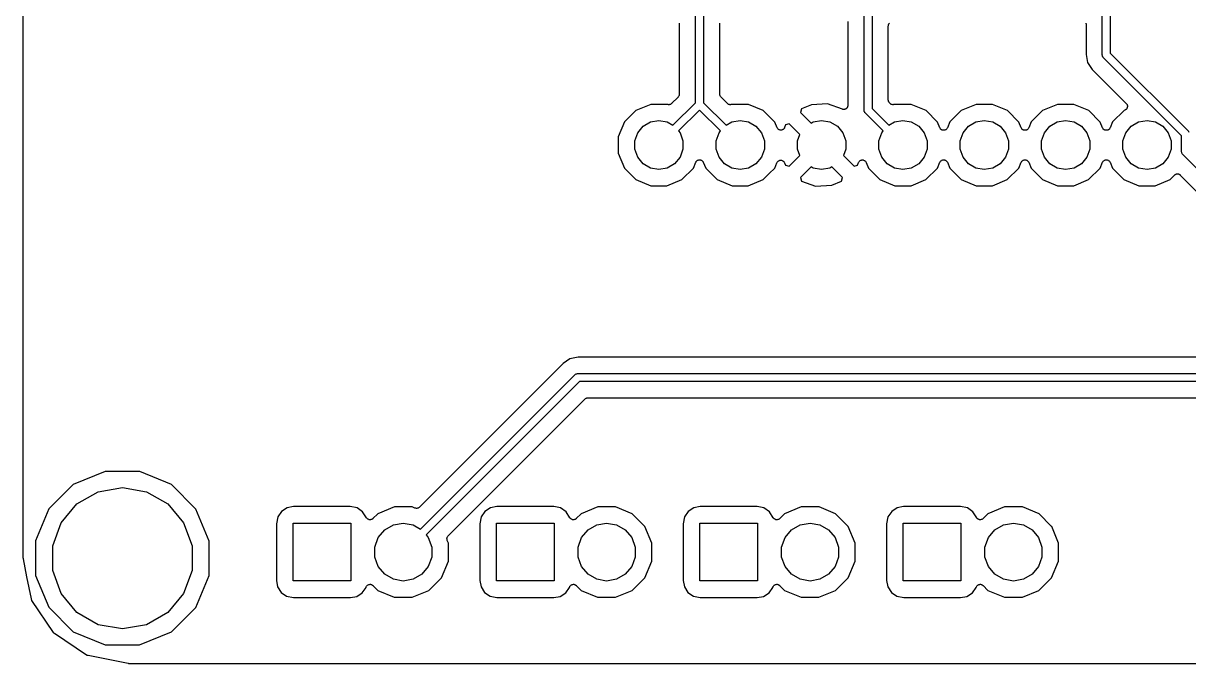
# Model space of a CAD drawing. Extents: x 116.4 to 213.4, y -134.3 to -53.5.
# Drawn here: x 116.41 to 152.79, y -134.29 to -114.31 of the extents above; entities that cross this region are included whole.
import ezdxf

# ---------------------------------------------------------------- set-up
doc = ezdxf.new("R2010")
doc.units = 0
doc.header["$MEASUREMENT"] = 0
doc.layers.add('BLACK', color=7, linetype='CONTINUOUS')

msp = doc.modelspace()

# ---------------------------------------------------------------- linework, layer by layer
at = {"layer": 'Black'}
for p, q in [((116.407, -131), (116.407, -68.1703)), ((150.095, -115.297), (150.095, -89.677)), ((150.345, -89.6252), (150.345, -115.245)), ((137.395, -116.788), (137.395, -95.121)), ((137.645, -95.121), (137.645, -116.788)), ((142.655, -117.02), (142.655, -96.0855)), ((142.905, -96.1373), (142.905, -116.969)), ((136.884, -114.303), (136.885, -114.317)), ((136.885, -114.317), (136.887, -114.331)), ((136.887, -114.331), (136.887, -116.525)), ((138.153, -114.331), (138.155, -114.317)), ((138.153, -116.525), (138.153, -114.331)), ((138.155, -114.317), (138.156, -114.303)), ((142.147, -114.256), (142.147, -116.873)), ((143.413, -114.396), (143.415, -114.385)), ((143.413, -116.706), (143.413, -114.396)), ((143.415, -114.374), (143.419, -114.364)), ((143.415, -114.385), (143.415, -114.374)), ((143.419, -114.364), (143.421, -114.352)), ((143.421, -114.352), (143.427, -114.343)), ((143.427, -114.343), (143.43, -114.333)), ((143.43, -114.333), (143.437, -114.324)), ((143.437, -114.324), (143.443, -114.314)), ((143.443, -114.314), (143.451, -114.307)), ((149.584, -114.303), (149.585, -114.317)), ((149.585, -114.317), (149.587, -114.331)), ((149.587, -114.331), (149.587, -115.285)), ((149.587, -115.285), (149.637, -115.538)), ((150.096, -115.303), (150.095, -115.297)), ((150.095, -115.308), (150.096, -115.303)), ((150.1, -115.324), (150.095, -115.308)), ((150.103, -115.34), (150.1, -115.324)), ((150.345, -115.245), (152.782, -117.682)), ((149.637, -115.538), (149.781, -115.754)), ((150.105, -115.345), (150.103, -115.34)), ((150.107, -115.35), (150.105, -115.345)), ((150.116, -115.363), (150.107, -115.35)), ((150.124, -115.378), (150.116, -115.363)), ((150.128, -115.381), (150.124, -115.378)), ((150.132, -115.386), (150.128, -115.381)), ((152.569, -117.823), (150.132, -115.386)), ((149.781, -115.754), (150.841, -116.814)), ((136.85, -116.615), (136.649, -116.816)), ((136.689, -117.494), (137.395, -116.788)), ((136.853, -116.61), (136.85, -116.615)), ((136.857, -116.607), (136.853, -116.61)), ((136.866, -116.592), (136.857, -116.607)), ((136.875, -116.579), (136.866, -116.592)), ((136.877, -116.573), (136.875, -116.579)), ((136.879, -116.569), (136.877, -116.573)), ((136.882, -116.552), (136.879, -116.569)), ((136.887, -116.536), (136.882, -116.552)), ((136.887, -116.525), (136.886, -116.531)), ((136.886, -116.531), (136.887, -116.536)), ((137.645, -116.788), (138.351, -117.494)), ((138.154, -116.531), (138.153, -116.525)), ((138.153, -116.536), (138.154, -116.531)), ((138.158, -116.552), (138.153, -116.536)), ((138.161, -116.569), (138.158, -116.552)), ((138.163, -116.573), (138.161, -116.569)), ((138.165, -116.579), (138.163, -116.573)), ((138.174, -116.592), (138.165, -116.579)), ((138.183, -116.607), (138.174, -116.592)), ((138.187, -116.61), (138.183, -116.607)), ((138.19, -116.615), (138.187, -116.61)), ((138.391, -116.816), (138.19, -116.615)), ((143.414, -116.711), (143.413, -116.706)), ((143.414, -116.717), (143.414, -116.711)), ((143.418, -116.733), (143.414, -116.717)), ((143.421, -116.749), (143.418, -116.733)), ((143.424, -116.754), (143.421, -116.749)), ((143.425, -116.759), (143.424, -116.754)), ((143.435, -116.773), (143.425, -116.759)), ((143.443, -116.787), (143.435, -116.773)), ((143.447, -116.791), (143.443, -116.787)), ((143.451, -116.796), (143.447, -116.791)), ((135.532, -117.033), (135.174, -117.39)), ((135.998, -116.84), (135.532, -117.033)), ((136.504, -116.84), (135.998, -116.84)), ((136.511, -116.843), (136.504, -116.84)), ((136.519, -116.845), (136.511, -116.843)), ((136.527, -116.848), (136.519, -116.845)), ((136.54, -116.85), (136.527, -116.848)), ((136.554, -116.853), (136.54, -116.85)), ((136.562, -116.852), (136.554, -116.853)), ((136.57, -116.852), (136.562, -116.852)), ((136.584, -116.849), (136.57, -116.852)), ((136.597, -116.847), (136.584, -116.849)), ((136.605, -116.843), (136.597, -116.847)), ((136.613, -116.841), (136.605, -116.843)), ((136.624, -116.833), (136.613, -116.841)), ((136.637, -116.827), (136.624, -116.833)), ((136.642, -116.82), (136.637, -116.827)), ((136.649, -116.816), (136.642, -116.82)), ((137.52, -117.017), (136.865, -117.671)), ((138.175, -117.671), (137.52, -117.017)), ((138.398, -116.821), (138.391, -116.816)), ((138.404, -116.827), (138.398, -116.821)), ((138.416, -116.833), (138.404, -116.827)), ((138.427, -116.841), (138.416, -116.833)), ((138.435, -116.843), (138.427, -116.841)), ((138.443, -116.847), (138.435, -116.843)), ((138.456, -116.849), (138.443, -116.847)), ((138.47, -116.853), (138.456, -116.849)), ((138.478, -116.852), (138.47, -116.853)), ((138.486, -116.853), (138.478, -116.852)), ((138.5, -116.85), (138.486, -116.853)), ((138.514, -116.849), (138.5, -116.85)), ((138.521, -116.845), (138.514, -116.849)), ((138.529, -116.844), (138.521, -116.845)), ((138.538, -116.84), (138.529, -116.844)), ((139.044, -116.84), (138.538, -116.84)), ((139.51, -117.034), (139.044, -116.84)), ((139.867, -117.392), (139.51, -117.034)), ((140.704, -116.981), (140.672, -117.093)), ((140.672, -117.093), (141.006, -117.427)), ((141.011, -116.854), (140.704, -116.981)), ((141.519, -116.829), (141.011, -116.854)), ((141.978, -116.993), (141.519, -116.829)), ((141.988, -116.995), (141.978, -116.993)), ((141.998, -116.998), (141.988, -116.995)), ((142.01, -116.998), (141.998, -116.998)), ((142.021, -117), (142.01, -116.998)), ((142.032, -116.998), (142.021, -117)), ((142.043, -116.998), (142.032, -116.998)), ((142.053, -116.994), (142.043, -116.998)), ((142.065, -116.992), (142.053, -116.994)), ((142.074, -116.987), (142.065, -116.992)), ((142.084, -116.983), (142.074, -116.987)), ((142.093, -116.976), (142.084, -116.983)), ((142.103, -116.97), (142.093, -116.976)), ((142.11, -116.962), (142.103, -116.97)), ((142.118, -116.955), (142.11, -116.962)), ((142.124, -116.945), (142.118, -116.955)), ((142.131, -116.936), (142.124, -116.945)), ((142.134, -116.926), (142.131, -116.936)), ((142.14, -116.917), (142.134, -116.926)), ((142.142, -116.905), (142.14, -116.917)), ((142.146, -116.894), (142.142, -116.905)), ((142.147, -116.873), (142.146, -116.884)), ((142.146, -116.884), (142.146, -116.894)), ((142.656, -117.026), (142.655, -117.02)), ((142.656, -117.031), (142.656, -117.026)), ((142.66, -117.047), (142.656, -117.031)), ((142.663, -117.063), (142.66, -117.047)), ((142.666, -117.068), (142.663, -117.063)), ((142.667, -117.073), (142.666, -117.068)), ((142.677, -117.087), (142.667, -117.073)), ((142.685, -117.101), (142.677, -117.087)), ((142.689, -117.104), (142.685, -117.101)), ((142.692, -117.109), (142.689, -117.104)), ((143.255, -117.671), (142.692, -117.109)), ((142.905, -116.969), (143.431, -117.494)), ((143.471, -116.816), (143.451, -116.796)), ((143.478, -116.821), (143.471, -116.816)), ((143.484, -116.827), (143.478, -116.821)), ((143.496, -116.833), (143.484, -116.827)), ((143.507, -116.841), (143.496, -116.833)), ((143.515, -116.843), (143.507, -116.841)), ((143.523, -116.847), (143.515, -116.843)), ((143.536, -116.849), (143.523, -116.847)), ((143.55, -116.853), (143.536, -116.849)), ((143.558, -116.852), (143.55, -116.853)), ((143.566, -116.853), (143.558, -116.852)), ((143.58, -116.85), (143.566, -116.853)), ((143.594, -116.849), (143.58, -116.85)), ((143.601, -116.845), (143.594, -116.849)), ((143.609, -116.844), (143.601, -116.845)), ((143.618, -116.84), (143.609, -116.844)), ((144.124, -116.84), (143.618, -116.84)), ((144.59, -117.034), (144.124, -116.84)), ((144.947, -117.392), (144.59, -117.034)), ((145.692, -117.033), (145.334, -117.39)), ((146.158, -116.84), (145.692, -117.033)), ((146.664, -116.84), (146.158, -116.84)), ((147.13, -117.034), (146.664, -116.84)), ((147.487, -117.392), (147.13, -117.034)), ((148.232, -117.033), (147.874, -117.39)), ((148.698, -116.84), (148.232, -117.033)), ((149.204, -116.84), (148.698, -116.84)), ((149.67, -117.034), (149.204, -116.84)), ((150.027, -117.392), (149.67, -117.034)), ((150.772, -117.033), (150.414, -117.39)), ((150.8, -117.021), (150.772, -117.033)), ((150.812, -117.013), (150.8, -117.021)), ((150.824, -117.008), (150.812, -117.013)), ((150.83, -117.002), (150.824, -117.008)), ((150.837, -116.997), (150.83, -117.002)), ((150.846, -116.986), (150.837, -116.997)), ((150.841, -116.814), (150.849, -116.825)), ((150.856, -116.976), (150.846, -116.986)), ((150.849, -116.825), (150.859, -116.835)), ((150.859, -116.969), (150.856, -116.976)), ((150.859, -116.835), (150.862, -116.843)), ((150.864, -116.962), (150.859, -116.969)), ((150.862, -116.843), (150.867, -116.85)), ((150.868, -116.949), (150.864, -116.962)), ((150.867, -116.85), (150.87, -116.863)), ((150.874, -116.936), (150.868, -116.949)), ((150.87, -116.863), (150.876, -116.876)), ((150.875, -116.928), (150.874, -116.936)), ((150.877, -116.92), (150.875, -116.928)), ((150.876, -116.876), (150.876, -116.884)), ((150.876, -116.884), (150.878, -116.892)), ((150.878, -116.892), (150.877, -116.906)), ((150.877, -116.906), (150.877, -116.92)), ((135.174, -117.39), (134.98, -117.856)), ((135.758, -117.524), (135.988, -117.391)), ((135.988, -117.391), (136.25, -117.345)), ((136.25, -117.345), (136.512, -117.391)), ((136.512, -117.391), (136.689, -117.494)), ((138.351, -117.494), (138.528, -117.391)), ((138.528, -117.391), (138.79, -117.345)), ((138.79, -117.345), (139.052, -117.391)), ((139.052, -117.391), (139.282, -117.524)), ((139.94, -117.568), (139.867, -117.392)), ((140.205, -117.483), (140.177, -117.562)), ((140.313, -117.452), (140.205, -117.483)), ((140.646, -117.786), (140.313, -117.452)), ((141.006, -117.427), (141.068, -117.391)), ((141.068, -117.391), (141.33, -117.345)), ((141.33, -117.345), (141.592, -117.391)), ((141.592, -117.391), (141.822, -117.524)), ((143.431, -117.494), (143.608, -117.391)), ((143.608, -117.391), (143.87, -117.345)), ((143.87, -117.345), (144.132, -117.391)), ((144.132, -117.391), (144.362, -117.524)), ((145.023, -117.574), (144.947, -117.392)), ((145.334, -117.39), (145.257, -117.574)), ((145.918, -117.524), (146.148, -117.391)), ((146.148, -117.391), (146.41, -117.345)), ((146.41, -117.345), (146.672, -117.391)), ((146.672, -117.391), (146.902, -117.524)), ((147.563, -117.574), (147.487, -117.392)), ((147.874, -117.39), (147.797, -117.574)), ((148.458, -117.524), (148.688, -117.391)), ((148.688, -117.391), (148.95, -117.345)), ((148.95, -117.345), (149.212, -117.391)), ((149.212, -117.391), (149.442, -117.524)), ((150.103, -117.574), (150.027, -117.392)), ((150.414, -117.39), (150.337, -117.574)), ((150.998, -117.524), (151.228, -117.391)), ((151.228, -117.391), (151.49, -117.345)), ((151.49, -117.345), (151.752, -117.391)), ((151.752, -117.391), (151.982, -117.524)), ((134.98, -117.856), (134.98, -118.362)), ((135.497, -117.977), (135.588, -117.728)), ((135.588, -117.728), (135.758, -117.524)), ((136.865, -117.671), (136.912, -117.728)), ((136.912, -117.728), (137.003, -117.977)), ((138.037, -117.977), (138.128, -117.728)), ((138.128, -117.728), (138.175, -117.671)), ((139.282, -117.524), (139.452, -117.728)), ((139.452, -117.728), (139.543, -117.977)), ((139.951, -117.585), (139.94, -117.568)), ((139.961, -117.602), (139.951, -117.585)), ((139.963, -117.603), (139.961, -117.602)), ((139.964, -117.605), (139.963, -117.603)), ((139.979, -117.617), (139.964, -117.605)), ((139.995, -117.63), (139.979, -117.617)), ((139.997, -117.63), (139.995, -117.63)), ((139.999, -117.632), (139.997, -117.63)), ((140.018, -117.638), (139.999, -117.632)), ((140.036, -117.645), (140.018, -117.638)), ((140.039, -117.645), (140.036, -117.645)), ((140.041, -117.645), (140.039, -117.645)), ((140.061, -117.644), (140.041, -117.645)), ((140.08, -117.644), (140.061, -117.644)), ((140.083, -117.643), (140.08, -117.644)), ((140.085, -117.643), (140.083, -117.643)), ((140.103, -117.636), (140.085, -117.643)), ((140.122, -117.629), (140.103, -117.636)), ((140.123, -117.627), (140.122, -117.629)), ((140.126, -117.626), (140.123, -117.627)), ((140.14, -117.613), (140.126, -117.626)), ((140.155, -117.6), (140.14, -117.613)), ((140.156, -117.598), (140.155, -117.6)), ((140.158, -117.597), (140.156, -117.598)), ((140.167, -117.579), (140.158, -117.597)), ((140.177, -117.562), (140.167, -117.579)), ((140.577, -117.977), (140.646, -117.786)), ((141.822, -117.524), (141.992, -117.728)), ((141.992, -117.728), (142.083, -117.977)), ((143.117, -117.977), (143.208, -117.728)), ((143.208, -117.728), (143.255, -117.671)), ((144.362, -117.524), (144.532, -117.728)), ((144.532, -117.728), (144.623, -117.977)), ((145.032, -117.588), (145.023, -117.574)), ((145.039, -117.603), (145.032, -117.588)), ((145.043, -117.607), (145.039, -117.603)), ((145.046, -117.611), (145.043, -117.607)), ((145.059, -117.621), (145.046, -117.611)), ((145.072, -117.633), (145.059, -117.621)), ((145.077, -117.635), (145.072, -117.633)), ((145.081, -117.638), (145.077, -117.635)), ((145.097, -117.643), (145.081, -117.638)), ((145.112, -117.649), (145.097, -117.643)), ((145.118, -117.65), (145.112, -117.649)), ((145.123, -117.651), (145.118, -117.65)), ((145.14, -117.651), (145.123, -117.651)), ((145.157, -117.651), (145.14, -117.651)), ((145.162, -117.65), (145.157, -117.651)), ((145.167, -117.65), (145.162, -117.65)), ((145.183, -117.643), (145.167, -117.65)), ((145.199, -117.638), (145.183, -117.643)), ((145.203, -117.635), (145.199, -117.638)), ((145.208, -117.633), (145.203, -117.635)), ((145.22, -117.621), (145.208, -117.633)), ((145.234, -117.611), (145.22, -117.621)), ((145.237, -117.607), (145.234, -117.611)), ((145.241, -117.603), (145.237, -117.607)), ((145.248, -117.588), (145.241, -117.603)), ((145.257, -117.574), (145.248, -117.588)), ((145.657, -117.977), (145.748, -117.728)), ((145.748, -117.728), (145.918, -117.524)), ((146.902, -117.524), (147.072, -117.728)), ((147.072, -117.728), (147.163, -117.977)), ((147.572, -117.588), (147.563, -117.574)), ((147.579, -117.603), (147.572, -117.588)), ((147.583, -117.607), (147.579, -117.603)), ((147.586, -117.611), (147.583, -117.607)), ((147.599, -117.621), (147.586, -117.611)), ((147.612, -117.633), (147.599, -117.621)), ((147.617, -117.635), (147.612, -117.633)), ((147.621, -117.638), (147.617, -117.635)), ((147.637, -117.643), (147.621, -117.638)), ((147.652, -117.649), (147.637, -117.643)), ((147.658, -117.65), (147.652, -117.649)), ((147.663, -117.651), (147.658, -117.65)), ((147.68, -117.651), (147.663, -117.651)), ((147.697, -117.651), (147.68, -117.651)), ((147.702, -117.65), (147.697, -117.651)), ((147.707, -117.65), (147.702, -117.65)), ((147.723, -117.643), (147.707, -117.65)), ((147.739, -117.638), (147.723, -117.643)), ((147.743, -117.635), (147.739, -117.638)), ((147.748, -117.633), (147.743, -117.635)), ((147.76, -117.621), (147.748, -117.633)), ((147.774, -117.611), (147.76, -117.621)), ((147.777, -117.607), (147.774, -117.611)), ((147.781, -117.603), (147.777, -117.607)), ((147.788, -117.588), (147.781, -117.603)), ((147.797, -117.574), (147.788, -117.588)), ((148.197, -117.977), (148.288, -117.728)), ((148.288, -117.728), (148.458, -117.524)), ((149.442, -117.524), (149.612, -117.728)), ((149.612, -117.728), (149.703, -117.977)), ((150.112, -117.588), (150.103, -117.574)), ((150.119, -117.603), (150.112, -117.588)), ((150.123, -117.607), (150.119, -117.603)), ((150.126, -117.611), (150.123, -117.607)), ((150.139, -117.621), (150.126, -117.611)), ((150.152, -117.633), (150.139, -117.621)), ((150.157, -117.635), (150.152, -117.633)), ((150.161, -117.638), (150.157, -117.635)), ((150.177, -117.643), (150.161, -117.638)), ((150.192, -117.649), (150.177, -117.643)), ((150.198, -117.65), (150.192, -117.649)), ((150.203, -117.651), (150.198, -117.65)), ((150.22, -117.651), (150.203, -117.651)), ((150.237, -117.651), (150.22, -117.651)), ((150.242, -117.65), (150.237, -117.651)), ((150.247, -117.65), (150.242, -117.65)), ((150.263, -117.643), (150.247, -117.65)), ((150.279, -117.638), (150.263, -117.643)), ((150.283, -117.635), (150.279, -117.638)), ((150.288, -117.633), (150.283, -117.635)), ((150.3, -117.621), (150.288, -117.633)), ((150.314, -117.611), (150.3, -117.621)), ((150.317, -117.607), (150.314, -117.611)), ((150.321, -117.603), (150.317, -117.607)), ((150.328, -117.588), (150.321, -117.603)), ((150.337, -117.574), (150.328, -117.588)), ((150.737, -117.977), (150.828, -117.728)), ((150.828, -117.728), (150.998, -117.524)), ((151.982, -117.524), (152.152, -117.728)), ((152.152, -117.728), (152.243, -117.977)), ((152.569, -118.315), (152.569, -117.823)), ((152.782, -117.682), (152.785, -117.687)), ((152.785, -117.687), (152.789, -117.69)), ((152.789, -117.69), (152.798, -117.705)), ((135.497, -118.243), (135.497, -117.977)), ((135.588, -118.492), (135.497, -118.243)), ((137.003, -118.243), (136.912, -118.492)), ((137.003, -117.977), (137.003, -118.243)), ((138.037, -118.243), (138.037, -117.977)), ((138.128, -118.492), (138.037, -118.243)), ((139.543, -118.243), (139.452, -118.492)), ((139.543, -117.977), (139.543, -118.243)), ((140.577, -118.243), (140.577, -117.977)), ((140.646, -118.434), (140.577, -118.243)), ((142.083, -118.243), (142.014, -118.434)), ((142.083, -117.977), (142.083, -118.243)), ((143.117, -118.243), (143.117, -117.977)), ((143.208, -118.492), (143.117, -118.243)), ((144.623, -118.243), (144.532, -118.492)), ((144.623, -117.977), (144.623, -118.243)), ((145.657, -118.243), (145.657, -117.977)), ((145.748, -118.492), (145.657, -118.243)), ((147.163, -118.243), (147.072, -118.492)), ((147.163, -117.977), (147.163, -118.243)), ((148.197, -118.243), (148.197, -117.977)), ((148.288, -118.492), (148.197, -118.243)), ((149.703, -118.243), (149.612, -118.492)), ((149.703, -117.977), (149.703, -118.243)), ((150.737, -118.243), (150.737, -117.977)), ((150.828, -118.492), (150.737, -118.243)), ((152.243, -118.243), (152.152, -118.492)), ((152.243, -117.977), (152.243, -118.243)), ((134.98, -118.362), (135.173, -118.828)), ((135.758, -118.696), (135.588, -118.492)), ((136.912, -118.492), (136.742, -118.696)), ((137.419, -118.617), (137.423, -118.613)), ((137.423, -118.613), (137.426, -118.609)), ((137.426, -118.609), (137.44, -118.599)), ((137.44, -118.599), (137.452, -118.587)), ((137.452, -118.587), (137.457, -118.585)), ((137.457, -118.585), (137.461, -118.582)), ((137.461, -118.582), (137.477, -118.577)), ((137.477, -118.577), (137.493, -118.57)), ((137.493, -118.57), (137.498, -118.57)), ((137.498, -118.57), (137.503, -118.569)), ((137.503, -118.569), (137.52, -118.569)), ((137.52, -118.569), (137.537, -118.569)), ((137.537, -118.569), (137.542, -118.57)), ((137.542, -118.57), (137.548, -118.571)), ((137.548, -118.571), (137.563, -118.577)), ((137.563, -118.577), (137.579, -118.582)), ((137.579, -118.582), (137.583, -118.585)), ((137.583, -118.585), (137.588, -118.587)), ((137.588, -118.587), (137.6, -118.599)), ((137.6, -118.599), (137.614, -118.609)), ((137.614, -118.609), (137.617, -118.613)), ((137.617, -118.613), (137.621, -118.617)), ((138.298, -118.696), (138.128, -118.492)), ((139.452, -118.492), (139.282, -118.696)), ((139.973, -118.614), (139.985, -118.603)), ((139.985, -118.603), (139.99, -118.601)), ((139.99, -118.601), (139.995, -118.598)), ((139.995, -118.598), (140.011, -118.593)), ((140.011, -118.593), (140.026, -118.586)), ((140.026, -118.586), (140.032, -118.586)), ((140.032, -118.586), (140.037, -118.584)), ((140.037, -118.584), (140.053, -118.585)), ((140.053, -118.585), (140.07, -118.584)), ((140.07, -118.584), (140.075, -118.586)), ((140.075, -118.586), (140.081, -118.586)), ((140.081, -118.586), (140.096, -118.593)), ((140.096, -118.593), (140.112, -118.598)), ((140.112, -118.598), (140.117, -118.601)), ((140.117, -118.601), (140.122, -118.603)), ((140.122, -118.603), (140.134, -118.614)), ((140.313, -118.768), (140.646, -118.434)), ((142.014, -118.434), (142.347, -118.768)), ((142.505, -118.62), (142.52, -118.607)), ((142.52, -118.607), (142.534, -118.594)), ((142.534, -118.594), (142.537, -118.593)), ((142.537, -118.593), (142.538, -118.591)), ((142.538, -118.591), (142.557, -118.584)), ((142.557, -118.584), (142.575, -118.577)), ((142.575, -118.577), (142.577, -118.577)), ((142.577, -118.577), (142.58, -118.576)), ((142.58, -118.576), (142.599, -118.576)), ((142.599, -118.576), (142.619, -118.575)), ((142.619, -118.575), (142.621, -118.575)), ((142.621, -118.575), (142.624, -118.575)), ((142.624, -118.575), (142.642, -118.582)), ((142.642, -118.582), (142.661, -118.588)), ((142.661, -118.588), (142.663, -118.59)), ((142.663, -118.59), (142.665, -118.59)), ((142.665, -118.59), (142.681, -118.603)), ((142.681, -118.603), (142.696, -118.615)), ((143.378, -118.696), (143.208, -118.492)), ((144.532, -118.492), (144.362, -118.696)), ((145.039, -118.617), (145.043, -118.613)), ((145.043, -118.613), (145.046, -118.609)), ((145.046, -118.609), (145.06, -118.599)), ((145.06, -118.599), (145.072, -118.587)), ((145.072, -118.587), (145.077, -118.585)), ((145.077, -118.585), (145.081, -118.582)), ((145.081, -118.582), (145.097, -118.577)), ((145.097, -118.577), (145.113, -118.57)), ((145.113, -118.57), (145.118, -118.57)), ((145.118, -118.57), (145.123, -118.569)), ((145.123, -118.569), (145.14, -118.569)), ((145.14, -118.569), (145.157, -118.569)), ((145.157, -118.569), (145.162, -118.57)), ((145.162, -118.57), (145.168, -118.571)), ((145.168, -118.571), (145.183, -118.577)), ((145.183, -118.577), (145.199, -118.582)), ((145.199, -118.582), (145.203, -118.585)), ((145.203, -118.585), (145.208, -118.587)), ((145.208, -118.587), (145.22, -118.599)), ((145.22, -118.599), (145.234, -118.609)), ((145.234, -118.609), (145.237, -118.613)), ((145.237, -118.613), (145.241, -118.617)), ((145.918, -118.696), (145.748, -118.492)), ((147.072, -118.492), (146.902, -118.696)), ((147.579, -118.617), (147.583, -118.613)), ((147.583, -118.613), (147.586, -118.609)), ((147.586, -118.609), (147.6, -118.599)), ((147.6, -118.599), (147.612, -118.587)), ((147.612, -118.587), (147.617, -118.585)), ((147.617, -118.585), (147.621, -118.582)), ((147.621, -118.582), (147.637, -118.577)), ((147.637, -118.577), (147.653, -118.57)), ((147.653, -118.57), (147.658, -118.57)), ((147.658, -118.57), (147.663, -118.569)), ((147.663, -118.569), (147.68, -118.569)), ((147.68, -118.569), (147.697, -118.569)), ((147.697, -118.569), (147.702, -118.57)), ((147.702, -118.57), (147.708, -118.571)), ((147.708, -118.571), (147.723, -118.577)), ((147.723, -118.577), (147.739, -118.582)), ((147.739, -118.582), (147.743, -118.585)), ((147.743, -118.585), (147.748, -118.587)), ((147.748, -118.587), (147.76, -118.599)), ((147.76, -118.599), (147.774, -118.609)), ((147.774, -118.609), (147.777, -118.613)), ((147.777, -118.613), (147.781, -118.617)), ((148.458, -118.696), (148.288, -118.492)), ((149.612, -118.492), (149.442, -118.696)), ((150.119, -118.617), (150.123, -118.613)), ((150.123, -118.613), (150.126, -118.609)), ((150.126, -118.609), (150.14, -118.599)), ((150.14, -118.599), (150.152, -118.587)), ((150.152, -118.587), (150.157, -118.585)), ((150.157, -118.585), (150.161, -118.582)), ((150.161, -118.582), (150.177, -118.577)), ((150.177, -118.577), (150.193, -118.57)), ((150.193, -118.57), (150.198, -118.57)), ((150.198, -118.57), (150.203, -118.569)), ((150.203, -118.569), (150.22, -118.569)), ((150.22, -118.569), (150.237, -118.569)), ((150.237, -118.569), (150.242, -118.57)), ((150.242, -118.57), (150.248, -118.571)), ((150.248, -118.571), (150.263, -118.577)), ((150.263, -118.577), (150.279, -118.582)), ((150.279, -118.582), (150.283, -118.585)), ((150.283, -118.585), (150.288, -118.587)), ((150.288, -118.587), (150.3, -118.599)), ((150.3, -118.599), (150.314, -118.609)), ((150.314, -118.609), (150.317, -118.613)), ((150.317, -118.613), (150.321, -118.617)), ((150.998, -118.696), (150.828, -118.492)), ((152.152, -118.492), (151.982, -118.696)), ((152.57, -118.32), (152.569, -118.315)), ((152.569, -118.326), (152.57, -118.32)), ((152.573, -118.341), (152.569, -118.326)), ((152.576, -118.357), (152.573, -118.341)), ((152.579, -118.362), (152.576, -118.357)), ((152.58, -118.368), (152.579, -118.362)), ((152.59, -118.381), (152.58, -118.368)), ((152.598, -118.395), (152.59, -118.381)), ((152.602, -118.399), (152.598, -118.395)), ((152.605, -118.403), (152.602, -118.399)), ((158.608, -124.406), (152.605, -118.403)), ((135.173, -118.828), (135.53, -119.186)), ((135.988, -118.829), (135.758, -118.696)), ((136.25, -118.875), (135.988, -118.829)), ((136.512, -118.829), (136.25, -118.875)), ((136.742, -118.696), (136.512, -118.829)), ((136.968, -119.187), (137.326, -118.83)), ((137.326, -118.83), (137.403, -118.646)), ((137.403, -118.646), (137.412, -118.632)), ((137.412, -118.632), (137.419, -118.617)), ((137.621, -118.617), (137.628, -118.632)), ((137.628, -118.632), (137.637, -118.646)), ((137.637, -118.646), (137.713, -118.828)), ((137.713, -118.828), (138.07, -119.186)), ((138.528, -118.829), (138.298, -118.696)), ((138.79, -118.875), (138.528, -118.829)), ((139.052, -118.829), (138.79, -118.875)), ((139.282, -118.696), (139.052, -118.829)), ((139.696, -119), (139.866, -118.83)), ((139.866, -118.83), (139.936, -118.662)), ((139.936, -118.662), (139.945, -118.648)), ((139.945, -118.648), (139.953, -118.633)), ((139.953, -118.633), (139.957, -118.629)), ((139.957, -118.629), (139.96, -118.624)), ((139.96, -118.624), (139.973, -118.614)), ((140.134, -118.614), (140.147, -118.624)), ((140.147, -118.624), (140.15, -118.629)), ((140.15, -118.629), (140.154, -118.633)), ((140.154, -118.633), (140.162, -118.648)), ((140.162, -118.648), (140.171, -118.662)), ((140.171, -118.662), (140.201, -118.736)), ((140.201, -118.736), (140.313, -118.768)), ((141.006, -118.793), (140.672, -119.127)), ((141.068, -118.829), (141.006, -118.793)), ((141.33, -118.875), (141.068, -118.829)), ((141.592, -118.829), (141.33, -118.875)), ((141.654, -118.793), (141.592, -118.829)), ((141.988, -119.127), (141.654, -118.793)), ((142.347, -118.768), (142.455, -118.737)), ((142.455, -118.737), (142.483, -118.658)), ((142.483, -118.658), (142.493, -118.641)), ((142.493, -118.641), (142.502, -118.623)), ((142.502, -118.623), (142.504, -118.622)), ((142.504, -118.622), (142.505, -118.62)), ((142.696, -118.615), (142.697, -118.617)), ((142.697, -118.617), (142.699, -118.618)), ((142.699, -118.618), (142.709, -118.636)), ((142.709, -118.636), (142.72, -118.652)), ((142.72, -118.652), (142.793, -118.828)), ((142.793, -118.828), (143.15, -119.186)), ((143.608, -118.829), (143.378, -118.696)), ((143.87, -118.875), (143.608, -118.829)), ((144.132, -118.829), (143.87, -118.875)), ((144.362, -118.696), (144.132, -118.829)), ((144.588, -119.187), (144.946, -118.83)), ((144.946, -118.83), (145.023, -118.646)), ((145.023, -118.646), (145.032, -118.632)), ((145.032, -118.632), (145.039, -118.617)), ((145.241, -118.617), (145.248, -118.632)), ((145.248, -118.632), (145.257, -118.646)), ((145.257, -118.646), (145.333, -118.828)), ((145.333, -118.828), (145.69, -119.186)), ((146.148, -118.829), (145.918, -118.696)), ((146.41, -118.875), (146.148, -118.829)), ((146.672, -118.829), (146.41, -118.875)), ((146.902, -118.696), (146.672, -118.829)), ((147.128, -119.187), (147.486, -118.83)), ((147.486, -118.83), (147.563, -118.646)), ((147.563, -118.646), (147.572, -118.632)), ((147.572, -118.632), (147.579, -118.617)), ((147.781, -118.617), (147.788, -118.632)), ((147.788, -118.632), (147.797, -118.646)), ((147.797, -118.646), (147.873, -118.828)), ((147.873, -118.828), (148.23, -119.186)), ((148.688, -118.829), (148.458, -118.696)), ((148.95, -118.875), (148.688, -118.829)), ((149.212, -118.829), (148.95, -118.875)), ((149.442, -118.696), (149.212, -118.829)), ((149.668, -119.187), (150.026, -118.83)), ((150.026, -118.83), (150.103, -118.646)), ((150.103, -118.646), (150.112, -118.632)), ((150.112, -118.632), (150.119, -118.617)), ((150.321, -118.617), (150.328, -118.632)), ((150.328, -118.632), (150.337, -118.646)), ((150.337, -118.646), (150.413, -118.828)), ((150.413, -118.828), (150.77, -119.186)), ((151.228, -118.829), (150.998, -118.696)), ((151.49, -118.875), (151.228, -118.829)), ((151.752, -118.829), (151.49, -118.875)), ((151.982, -118.696), (151.752, -118.829)), ((135.53, -119.186), (135.996, -119.38)), ((136.502, -119.38), (136.968, -119.187)), ((138.07, -119.186), (138.536, -119.38)), ((139.042, -119.38), (139.508, -119.187)), ((139.508, -119.187), (139.696, -119)), ((140.672, -119.127), (140.703, -119.235)), ((140.703, -119.235), (141.141, -119.391)), ((141.649, -119.366), (141.956, -119.239)), ((141.956, -119.239), (141.988, -119.127)), ((143.15, -119.186), (143.616, -119.38)), ((144.122, -119.38), (144.588, -119.187)), ((145.69, -119.186), (146.156, -119.38)), ((146.662, -119.38), (147.128, -119.187)), ((148.23, -119.186), (148.696, -119.38)), ((149.202, -119.38), (149.668, -119.187)), ((150.77, -119.186), (151.236, -119.38)), ((151.742, -119.38), (152.208, -119.187)), ((152.208, -119.187), (152.35, -119.046)), ((152.35, -119.046), (152.359, -119.04)), ((152.359, -119.04), (152.367, -119.032)), ((152.367, -119.032), (152.377, -119.027)), ((152.377, -119.027), (152.386, -119.021)), ((152.386, -119.021), (152.397, -119.018)), ((152.397, -119.018), (152.407, -119.013)), ((152.407, -119.013), (152.418, -119.012)), ((152.418, -119.012), (152.429, -119.009)), ((152.429, -119.009), (152.44, -119.01)), ((152.44, -119.01), (152.451, -119.009)), ((152.451, -119.009), (152.462, -119.012)), ((152.462, -119.012), (152.473, -119.013)), ((152.473, -119.013), (152.483, -119.018)), ((152.483, -119.018), (152.494, -119.021)), ((152.494, -119.021), (152.503, -119.027)), ((152.503, -119.027), (152.513, -119.032)), ((152.513, -119.032), (152.521, -119.04)), ((152.521, -119.04), (152.53, -119.046)), ((152.53, -119.046), (157.998, -124.515)), ((135.996, -119.38), (136.502, -119.38)), ((138.536, -119.38), (139.042, -119.38)), ((141.141, -119.391), (141.649, -119.366)), ((143.616, -119.38), (144.122, -119.38)), ((146.156, -119.38), (146.662, -119.38)), ((148.696, -119.38), (149.202, -119.38)), ((151.236, -119.38), (151.742, -119.38)), ((133.474, -124.782), (133.259, -124.926)), ((133.728, -124.731), (133.474, -124.782)), ((157.908, -124.731), (133.728, -124.731)), ((133.259, -124.926), (128.775, -129.41)), ((128.809, -130.094), (133.627, -125.276)), ((133.767, -125.489), (128.982, -130.275)), ((133.627, -125.276), (133.632, -125.273)), ((133.632, -125.273), (133.635, -125.269)), ((133.635, -125.269), (133.649, -125.26)), ((133.649, -125.26), (133.663, -125.251)), ((133.663, -125.251), (133.668, -125.25)), ((133.668, -125.25), (133.673, -125.247)), ((133.673, -125.247), (133.689, -125.244)), ((133.689, -125.244), (133.705, -125.24)), ((133.705, -125.24), (133.71, -125.24)), ((133.71, -125.24), (133.716, -125.239)), ((133.716, -125.239), (167.483, -125.239)), ((167.483, -125.489), (133.767, -125.489)), ((130.155, -129.82), (133.941, -126.035)), ((133.941, -126.035), (133.945, -126.031)), ((133.945, -126.031), (133.949, -126.027)), ((133.949, -126.027), (133.963, -126.019)), ((133.963, -126.019), (133.977, -126.009)), ((133.977, -126.009), (133.982, -126.008)), ((133.982, -126.008), (133.987, -126.005)), ((133.987, -126.005), (134.003, -126.002)), ((134.003, -126.002), (134.019, -125.998)), ((134.019, -125.998), (134.025, -125.998)), ((134.025, -125.998), (134.03, -125.997)), ((134.03, -125.997), (167.19, -125.997)), ((118.964, -128.292), (117.968, -128.703)), ((120.041, -128.292), (118.964, -128.292)), ((121.036, -128.706), (120.041, -128.292)), ((117.968, -128.703), (117.206, -129.464)), ((118.745, -128.925), (119.5, -128.792)), ((119.5, -128.792), (120.255, -128.925)), ((121.797, -129.468), (121.036, -128.706)), ((118.08, -129.308), (118.745, -128.925)), ((120.255, -128.925), (120.92, -129.308)), ((117.206, -129.464), (116.792, -130.459)), ((117.587, -129.896), (118.08, -129.308)), ((120.92, -129.308), (121.413, -129.896)), ((122.208, -130.464), (121.797, -129.468)), ((124.643, -129.427), (124.469, -129.539)), ((124.842, -129.39), (124.643, -129.427)), ((126.617, -129.39), (124.842, -129.39)), ((126.831, -129.433), (126.617, -129.39)), ((127.001, -129.549), (126.831, -129.433)), ((127.991, -129.402), (127.473, -129.616)), ((128.551, -129.402), (127.991, -129.402)), ((128.636, -129.438), (128.551, -129.402)), ((128.644, -129.439), (128.636, -129.438)), ((128.652, -129.443), (128.644, -129.439)), ((128.666, -129.444), (128.652, -129.443)), ((128.679, -129.447), (128.666, -129.444)), ((128.688, -129.446), (128.679, -129.447)), ((128.696, -129.447), (128.688, -129.446)), ((128.709, -129.443), (128.696, -129.447)), ((128.723, -129.441), (128.709, -129.443)), ((128.731, -129.438), (128.723, -129.441)), ((128.739, -129.435), (128.731, -129.438)), ((128.75, -129.427), (128.739, -129.435)), ((128.762, -129.421), (128.75, -129.427)), ((128.768, -129.415), (128.762, -129.421)), ((128.775, -129.41), (128.768, -129.415)), ((130.993, -129.427), (130.819, -129.539)), ((131.192, -129.39), (130.993, -129.427)), ((132.967, -129.39), (131.192, -129.39)), ((133.181, -129.433), (132.967, -129.39)), ((133.351, -129.549), (133.181, -129.433)), ((134.341, -129.402), (133.823, -129.616)), ((134.901, -129.402), (134.341, -129.402)), ((135.419, -129.617), (134.901, -129.402)), ((137.343, -129.427), (137.169, -129.539)), ((137.542, -129.39), (137.343, -129.427)), ((139.317, -129.39), (137.542, -129.39)), ((139.531, -129.433), (139.317, -129.39)), ((139.701, -129.549), (139.531, -129.433)), ((140.691, -129.402), (140.173, -129.616)), ((141.251, -129.402), (140.691, -129.402)), ((141.769, -129.617), (141.251, -129.402)), ((143.693, -129.427), (143.519, -129.539)), ((143.892, -129.39), (143.693, -129.427)), ((145.667, -129.39), (143.892, -129.39)), ((145.881, -129.433), (145.667, -129.39)), ((146.051, -129.549), (145.881, -129.433)), ((147.041, -129.402), (146.523, -129.616)), ((147.601, -129.402), (147.041, -129.402)), ((148.119, -129.617), (147.601, -129.402)), ((124.353, -129.709), (124.31, -129.923)), ((124.469, -129.539), (124.353, -129.709)), ((127.123, -129.739), (127.001, -129.549)), ((127.124, -129.741), (127.123, -129.739)), ((127.126, -129.743), (127.124, -129.741)), ((127.127, -129.744), (127.126, -129.743)), ((127.126, -129.743), (127.126, -129.743)), ((127.129, -129.749), (127.127, -129.744)), ((127.142, -129.761), (127.129, -129.749)), ((127.153, -129.774), (127.142, -129.761)), ((127.157, -129.776), (127.153, -129.774)), ((127.16, -129.78), (127.157, -129.776)), ((127.176, -129.787), (127.16, -129.78)), ((127.191, -129.796), (127.176, -129.787)), ((127.196, -129.796), (127.191, -129.796)), ((127.2, -129.799), (127.196, -129.796)), ((127.218, -129.8), (127.2, -129.799)), ((127.235, -129.803), (127.218, -129.8)), ((127.24, -129.802), (127.235, -129.803)), ((127.244, -129.802), (127.24, -129.802)), ((127.261, -129.798), (127.244, -129.802)), ((127.278, -129.795), (127.261, -129.798)), ((127.282, -129.792), (127.278, -129.795)), ((127.287, -129.791), (127.282, -129.792)), ((127.301, -129.781), (127.287, -129.791)), ((127.316, -129.772), (127.301, -129.781)), ((127.319, -129.769), (127.316, -129.772)), ((127.323, -129.766), (127.319, -129.769)), ((127.473, -129.616), (127.323, -129.766)), ((129.67, -130.305), (130.155, -129.82)), ((130.155, -129.82), (130.155, -129.82)), ((130.703, -129.709), (130.66, -129.923)), ((130.819, -129.539), (130.703, -129.709)), ((133.473, -129.739), (133.351, -129.549)), ((133.474, -129.741), (133.473, -129.739)), ((133.476, -129.743), (133.474, -129.741)), ((133.477, -129.744), (133.476, -129.743)), ((133.476, -129.743), (133.476, -129.743)), ((133.479, -129.749), (133.477, -129.744)), ((133.492, -129.761), (133.479, -129.749)), ((133.503, -129.774), (133.492, -129.761)), ((133.507, -129.776), (133.503, -129.774)), ((133.51, -129.78), (133.507, -129.776)), ((133.526, -129.787), (133.51, -129.78)), ((133.541, -129.796), (133.526, -129.787)), ((133.546, -129.796), (133.541, -129.796)), ((133.55, -129.799), (133.546, -129.796)), ((133.568, -129.8), (133.55, -129.799)), ((133.585, -129.803), (133.568, -129.8)), ((133.59, -129.802), (133.585, -129.803)), ((133.594, -129.802), (133.59, -129.802)), ((133.611, -129.798), (133.594, -129.802)), ((133.628, -129.795), (133.611, -129.798)), ((133.632, -129.792), (133.628, -129.795)), ((133.637, -129.791), (133.632, -129.792)), ((133.651, -129.781), (133.637, -129.791)), ((133.666, -129.772), (133.651, -129.781)), ((133.669, -129.769), (133.666, -129.772)), ((133.673, -129.766), (133.669, -129.769)), ((133.823, -129.616), (133.673, -129.766)), ((135.801, -130), (135.419, -129.617)), ((137.053, -129.709), (137.01, -129.923)), ((137.169, -129.539), (137.053, -129.709)), ((139.823, -129.739), (139.701, -129.549)), ((139.824, -129.741), (139.823, -129.739)), ((139.826, -129.743), (139.824, -129.741)), ((139.827, -129.744), (139.826, -129.743)), ((139.826, -129.743), (139.826, -129.743)), ((139.829, -129.749), (139.827, -129.744)), ((139.842, -129.761), (139.829, -129.749)), ((139.853, -129.774), (139.842, -129.761)), ((139.857, -129.776), (139.853, -129.774)), ((139.86, -129.78), (139.857, -129.776)), ((139.876, -129.787), (139.86, -129.78)), ((139.891, -129.796), (139.876, -129.787)), ((139.896, -129.796), (139.891, -129.796)), ((139.9, -129.799), (139.896, -129.796)), ((139.918, -129.8), (139.9, -129.799)), ((139.935, -129.803), (139.918, -129.8)), ((139.94, -129.802), (139.935, -129.803)), ((139.944, -129.802), (139.94, -129.802)), ((139.961, -129.798), (139.944, -129.802)), ((139.978, -129.795), (139.961, -129.798)), ((139.982, -129.792), (139.978, -129.795)), ((139.987, -129.791), (139.982, -129.792)), ((140.001, -129.781), (139.987, -129.791)), ((140.016, -129.772), (140.001, -129.781)), ((140.019, -129.769), (140.016, -129.772)), ((140.023, -129.766), (140.019, -129.769)), ((140.173, -129.616), (140.023, -129.766)), ((142.151, -130), (141.769, -129.617)), ((143.403, -129.709), (143.36, -129.923)), ((143.519, -129.539), (143.403, -129.709)), ((146.173, -129.739), (146.051, -129.549)), ((146.174, -129.741), (146.173, -129.739)), ((146.176, -129.743), (146.174, -129.741)), ((146.177, -129.744), (146.176, -129.743)), ((146.176, -129.743), (146.176, -129.743)), ((146.179, -129.749), (146.177, -129.744)), ((146.192, -129.761), (146.179, -129.749)), ((146.203, -129.774), (146.192, -129.761)), ((146.207, -129.776), (146.203, -129.774)), ((146.21, -129.78), (146.207, -129.776)), ((146.226, -129.787), (146.21, -129.78)), ((146.241, -129.796), (146.226, -129.787)), ((146.246, -129.796), (146.241, -129.796)), ((146.25, -129.799), (146.246, -129.796)), ((146.268, -129.8), (146.25, -129.799)), ((146.285, -129.803), (146.268, -129.8)), ((146.29, -129.802), (146.285, -129.803)), ((146.294, -129.802), (146.29, -129.802)), ((146.311, -129.798), (146.294, -129.802)), ((146.328, -129.795), (146.311, -129.798)), ((146.332, -129.792), (146.328, -129.795)), ((146.337, -129.791), (146.332, -129.792)), ((146.351, -129.781), (146.337, -129.791)), ((146.366, -129.772), (146.351, -129.781)), ((146.369, -129.769), (146.366, -129.772)), ((146.373, -129.766), (146.369, -129.769)), ((146.523, -129.616), (146.373, -129.766)), ((148.501, -130), (148.119, -129.617)), ((117.325, -130.617), (117.587, -129.896)), ((121.413, -129.896), (121.675, -130.617)), ((124.31, -129.923), (124.31, -131.698)), ((124.83, -131.71), (124.83, -129.91)), ((124.83, -129.91), (126.63, -129.91)), ((126.63, -129.91), (126.63, -131.71)), ((127.488, -130.358), (127.689, -130.118)), ((127.689, -130.118), (127.961, -129.961)), ((127.961, -129.961), (128.27, -129.907)), ((128.27, -129.907), (128.579, -129.961)), ((128.579, -129.961), (128.809, -130.094)), ((130.66, -129.923), (130.66, -131.698)), ((131.18, -131.71), (131.18, -129.91)), ((131.18, -129.91), (132.98, -129.91)), ((132.98, -129.91), (132.98, -131.71)), ((133.838, -130.358), (134.039, -130.118)), ((134.039, -130.118), (134.311, -129.961)), ((134.311, -129.961), (134.62, -129.907)), ((134.62, -129.907), (134.929, -129.961)), ((134.929, -129.961), (135.201, -130.118)), ((135.201, -130.118), (135.402, -130.358)), ((135.814, -130.013), (135.801, -130)), ((136.028, -130.531), (135.814, -130.013)), ((137.01, -129.923), (137.01, -131.698)), ((137.53, -131.71), (137.53, -129.91)), ((137.53, -129.91), (139.33, -129.91)), ((139.33, -129.91), (139.33, -131.71)), ((140.188, -130.358), (140.389, -130.118)), ((140.389, -130.118), (140.661, -129.961)), ((140.661, -129.961), (140.97, -129.907)), ((140.97, -129.907), (141.279, -129.961)), ((141.279, -129.961), (141.551, -130.118)), ((141.551, -130.118), (141.752, -130.358)), ((142.164, -130.013), (142.151, -130)), ((142.378, -130.531), (142.164, -130.013)), ((143.36, -129.923), (143.36, -131.698)), ((143.88, -131.71), (143.88, -129.91)), ((143.88, -129.91), (145.68, -129.91)), ((145.68, -129.91), (145.68, -131.71)), ((146.538, -130.358), (146.739, -130.118)), ((146.739, -130.118), (147.011, -129.961)), ((147.011, -129.961), (147.32, -129.907)), ((147.32, -129.907), (147.629, -129.961)), ((147.629, -129.961), (147.901, -130.118)), ((147.901, -130.118), (148.102, -130.358)), ((148.514, -130.013), (148.501, -130)), ((148.728, -130.531), (148.514, -130.013)), ((116.792, -130.459), (116.792, -131.536)), ((117.325, -131.383), (117.325, -130.617)), ((121.675, -130.617), (121.675, -131.383)), ((122.208, -131.541), (122.208, -130.464)), ((127.38, -130.653), (127.488, -130.358)), ((128.982, -130.275), (129.052, -130.358)), ((129.052, -130.358), (129.16, -130.653)), ((129.633, -130.384), (129.637, -130.371)), ((129.634, -130.392), (129.633, -130.384)), ((129.633, -130.401), (129.634, -130.392)), ((129.636, -130.414), (129.633, -130.401)), ((129.637, -130.428), (129.636, -130.414)), ((129.637, -130.371), (129.638, -130.357)), ((129.64, -130.436), (129.637, -130.428)), ((129.638, -130.357), (129.642, -130.35)), ((129.642, -130.444), (129.64, -130.436)), ((129.642, -130.35), (129.644, -130.342)), ((129.678, -130.531), (129.642, -130.444)), ((129.644, -130.342), (129.652, -130.33)), ((129.652, -130.33), (129.659, -130.318)), ((129.659, -130.318), (129.665, -130.312)), ((129.665, -130.312), (129.67, -130.305)), ((129.678, -131.091), (129.678, -130.531)), ((133.73, -130.653), (133.838, -130.358)), ((135.402, -130.358), (135.51, -130.653)), ((136.028, -131.091), (136.028, -130.531)), ((140.08, -130.653), (140.188, -130.358)), ((141.752, -130.358), (141.86, -130.653)), ((142.378, -131.091), (142.378, -130.531)), ((146.43, -130.653), (146.538, -130.358)), ((148.102, -130.358), (148.21, -130.653)), ((148.728, -131.091), (148.728, -130.531)), ((127.38, -130.967), (127.38, -130.653)), ((127.488, -131.262), (127.38, -130.967)), ((129.16, -130.967), (129.052, -131.262)), ((129.16, -130.653), (129.16, -130.967)), ((133.73, -130.967), (133.73, -130.653)), ((133.838, -131.262), (133.73, -130.967)), ((135.51, -130.967), (135.402, -131.262)), ((135.51, -130.653), (135.51, -130.967)), ((140.08, -130.967), (140.08, -130.653)), ((140.188, -131.262), (140.08, -130.967)), ((141.86, -130.967), (141.752, -131.262)), ((141.86, -130.653), (141.86, -130.967)), ((146.43, -130.967), (146.43, -130.653)), ((146.538, -131.262), (146.43, -130.967)), ((148.21, -130.967), (148.102, -131.262)), ((148.21, -130.653), (148.21, -130.967)), ((116.409, -131.013), (116.407, -131)), ((116.409, -131.025), (116.409, -131.013)), ((116.522, -131.586), (116.409, -131.025)), ((127.689, -131.502), (127.488, -131.262)), ((129.052, -131.262), (128.851, -131.502)), ((129.463, -131.609), (129.678, -131.091)), ((134.039, -131.502), (133.838, -131.262)), ((135.402, -131.262), (135.201, -131.502)), ((135.813, -131.609), (136.028, -131.091)), ((140.389, -131.502), (140.188, -131.262)), ((141.752, -131.262), (141.551, -131.502)), ((142.163, -131.609), (142.378, -131.091)), ((146.739, -131.502), (146.538, -131.262)), ((148.102, -131.262), (147.901, -131.502)), ((148.513, -131.609), (148.728, -131.091)), ((116.658, -132.27), (116.522, -131.586)), ((116.792, -131.536), (117.203, -132.532)), ((117.587, -132.104), (117.325, -131.383)), ((121.675, -131.383), (121.413, -132.104)), ((121.794, -132.536), (122.208, -131.541)), ((124.31, -131.698), (124.347, -131.897)), ((126.63, -131.71), (124.83, -131.71)), ((127.961, -131.659), (127.689, -131.502)), ((128.27, -131.713), (127.961, -131.659)), ((128.579, -131.659), (128.27, -131.713)), ((128.851, -131.502), (128.579, -131.659)), ((129.067, -132.004), (129.463, -131.609)), ((130.66, -131.698), (130.697, -131.897)), ((132.98, -131.71), (131.18, -131.71)), ((134.311, -131.659), (134.039, -131.502)), ((134.62, -131.713), (134.311, -131.659)), ((134.929, -131.659), (134.62, -131.713)), ((135.201, -131.502), (134.929, -131.659)), ((135.417, -132.004), (135.813, -131.609)), ((137.01, -131.698), (137.047, -131.897)), ((139.33, -131.71), (137.53, -131.71)), ((140.661, -131.659), (140.389, -131.502)), ((140.97, -131.713), (140.661, -131.659)), ((141.279, -131.659), (140.97, -131.713)), ((141.551, -131.502), (141.279, -131.659)), ((141.767, -132.004), (142.163, -131.609)), ((143.36, -131.698), (143.397, -131.897)), ((145.68, -131.71), (143.88, -131.71)), ((147.011, -131.659), (146.739, -131.502)), ((147.32, -131.713), (147.011, -131.659)), ((147.629, -131.659), (147.32, -131.713)), ((147.901, -131.502), (147.629, -131.659)), ((148.117, -132.004), (148.513, -131.609)), ((124.347, -131.897), (124.459, -132.071)), ((124.459, -132.071), (124.629, -132.187)), ((126.991, -132.081), (127.108, -131.91)), ((127.108, -131.908), (127.116, -131.892)), ((127.108, -131.91), (127.108, -131.908)), ((127.116, -131.892), (127.122, -131.875)), ((127.122, -131.875), (127.125, -131.872)), ((127.125, -131.872), (127.127, -131.869)), ((127.127, -131.869), (127.139, -131.856)), ((127.139, -131.856), (127.151, -131.842)), ((127.151, -131.842), (127.155, -131.84)), ((127.155, -131.84), (127.158, -131.837)), ((127.158, -131.837), (127.174, -131.83)), ((127.174, -131.83), (127.19, -131.821)), ((127.19, -131.821), (127.194, -131.82)), ((127.194, -131.82), (127.198, -131.819)), ((127.198, -131.819), (127.216, -131.817)), ((127.216, -131.817), (127.234, -131.815)), ((127.234, -131.815), (127.238, -131.815)), ((127.238, -131.815), (127.242, -131.815)), ((127.242, -131.815), (127.259, -131.82)), ((127.259, -131.82), (127.277, -131.823)), ((127.277, -131.823), (127.28, -131.825)), ((127.28, -131.825), (127.284, -131.826)), ((127.284, -131.826), (127.299, -131.837)), ((127.299, -131.837), (127.315, -131.846)), ((127.315, -131.846), (127.317, -131.849)), ((127.317, -131.849), (127.32, -131.852)), ((127.32, -131.852), (127.471, -132.003)), ((127.471, -132.003), (127.989, -132.218)), ((128.549, -132.218), (129.067, -132.004)), ((130.697, -131.897), (130.809, -132.071)), ((130.809, -132.071), (130.979, -132.187)), ((133.341, -132.081), (133.458, -131.91)), ((133.458, -131.908), (133.466, -131.892)), ((133.458, -131.91), (133.458, -131.908)), ((133.466, -131.892), (133.472, -131.875)), ((133.472, -131.875), (133.475, -131.872)), ((133.475, -131.872), (133.477, -131.869)), ((133.477, -131.869), (133.489, -131.856)), ((133.489, -131.856), (133.501, -131.842)), ((133.501, -131.842), (133.505, -131.84)), ((133.505, -131.84), (133.508, -131.837)), ((133.508, -131.837), (133.524, -131.83)), ((133.524, -131.83), (133.54, -131.821)), ((133.54, -131.821), (133.544, -131.82)), ((133.544, -131.82), (133.548, -131.819)), ((133.548, -131.819), (133.566, -131.817)), ((133.566, -131.817), (133.584, -131.815)), ((133.584, -131.815), (133.588, -131.815)), ((133.588, -131.815), (133.592, -131.815)), ((133.592, -131.815), (133.609, -131.82)), ((133.609, -131.82), (133.627, -131.823)), ((133.627, -131.823), (133.63, -131.825)), ((133.63, -131.825), (133.634, -131.826)), ((133.634, -131.826), (133.649, -131.837)), ((133.649, -131.837), (133.665, -131.846)), ((133.665, -131.846), (133.667, -131.849)), ((133.667, -131.849), (133.67, -131.852)), ((133.67, -131.852), (133.821, -132.003)), ((133.821, -132.003), (134.339, -132.218)), ((134.899, -132.218), (135.417, -132.004)), ((137.047, -131.897), (137.159, -132.071)), ((137.159, -132.071), (137.329, -132.187)), ((139.691, -132.081), (139.808, -131.91)), ((139.808, -131.908), (139.816, -131.892)), ((139.808, -131.91), (139.808, -131.908)), ((139.816, -131.892), (139.822, -131.875)), ((139.822, -131.875), (139.825, -131.872)), ((139.825, -131.872), (139.827, -131.869)), ((139.827, -131.869), (139.839, -131.856)), ((139.839, -131.856), (139.851, -131.842)), ((139.851, -131.842), (139.855, -131.84)), ((139.855, -131.84), (139.858, -131.837)), ((139.858, -131.837), (139.874, -131.83)), ((139.874, -131.83), (139.89, -131.821)), ((139.89, -131.821), (139.894, -131.82)), ((139.894, -131.82), (139.898, -131.819)), ((139.898, -131.819), (139.916, -131.817)), ((139.916, -131.817), (139.934, -131.815)), ((139.934, -131.815), (139.938, -131.815)), ((139.938, -131.815), (139.942, -131.815)), ((139.942, -131.815), (139.959, -131.82)), ((139.959, -131.82), (139.977, -131.823)), ((139.977, -131.823), (139.98, -131.825)), ((139.98, -131.825), (139.984, -131.826)), ((139.984, -131.826), (139.999, -131.837)), ((139.999, -131.837), (140.015, -131.846)), ((140.015, -131.846), (140.017, -131.849)), ((140.017, -131.849), (140.02, -131.852)), ((140.02, -131.852), (140.171, -132.003)), ((140.171, -132.003), (140.689, -132.218)), ((141.249, -132.218), (141.767, -132.004)), ((143.397, -131.897), (143.509, -132.071)), ((143.509, -132.071), (143.679, -132.187)), ((146.041, -132.081), (146.158, -131.91)), ((146.158, -131.908), (146.166, -131.892)), ((146.158, -131.91), (146.158, -131.908)), ((146.166, -131.892), (146.172, -131.875)), ((146.172, -131.875), (146.175, -131.872)), ((146.175, -131.872), (146.177, -131.869)), ((146.177, -131.869), (146.189, -131.856)), ((146.189, -131.856), (146.201, -131.842)), ((146.201, -131.842), (146.205, -131.84)), ((146.205, -131.84), (146.208, -131.837)), ((146.208, -131.837), (146.224, -131.83)), ((146.224, -131.83), (146.24, -131.821)), ((146.24, -131.821), (146.244, -131.82)), ((146.244, -131.82), (146.248, -131.819)), ((146.248, -131.819), (146.266, -131.817)), ((146.266, -131.817), (146.284, -131.815)), ((146.284, -131.815), (146.288, -131.815)), ((146.288, -131.815), (146.292, -131.815)), ((146.292, -131.815), (146.309, -131.82)), ((146.309, -131.82), (146.327, -131.823)), ((146.327, -131.823), (146.33, -131.825)), ((146.33, -131.825), (146.334, -131.826)), ((146.334, -131.826), (146.349, -131.837)), ((146.349, -131.837), (146.365, -131.846)), ((146.365, -131.846), (146.367, -131.849)), ((146.367, -131.849), (146.37, -131.852)), ((146.37, -131.852), (146.521, -132.003)), ((146.521, -132.003), (147.039, -132.218)), ((147.599, -132.218), (148.117, -132.004)), ((116.659, -132.272), (116.658, -132.27)), ((116.659, -132.275), (116.659, -132.272)), ((116.667, -132.293), (116.659, -132.275)), ((116.674, -132.311), (116.667, -132.293)), ((116.676, -132.313), (116.674, -132.311)), ((116.677, -132.315), (116.676, -132.313)), ((117.346, -133.317), (116.677, -132.315)), ((118.08, -132.692), (117.587, -132.104)), ((121.413, -132.104), (120.92, -132.692)), ((124.629, -132.187), (124.843, -132.23)), ((124.843, -132.23), (126.618, -132.23)), ((126.618, -132.23), (126.817, -132.193)), ((126.817, -132.193), (126.991, -132.081)), ((127.989, -132.218), (128.549, -132.218)), ((130.979, -132.187), (131.193, -132.23)), ((131.193, -132.23), (132.968, -132.23)), ((132.968, -132.23), (133.167, -132.193)), ((133.167, -132.193), (133.341, -132.081)), ((134.339, -132.218), (134.899, -132.218)), ((137.329, -132.187), (137.543, -132.23)), ((137.543, -132.23), (139.318, -132.23)), ((139.318, -132.23), (139.517, -132.193)), ((139.517, -132.193), (139.691, -132.081)), ((140.689, -132.218), (141.249, -132.218)), ((143.679, -132.187), (143.893, -132.23)), ((143.893, -132.23), (145.668, -132.23)), ((145.668, -132.23), (145.867, -132.193)), ((145.867, -132.193), (146.041, -132.081)), ((147.039, -132.218), (147.599, -132.218)), ((117.203, -132.532), (117.964, -133.294)), ((118.745, -133.075), (118.08, -132.692)), ((120.92, -132.692), (120.255, -133.075)), ((121.032, -133.297), (121.794, -132.536)), ((119.5, -133.208), (118.745, -133.075)), ((120.255, -133.075), (119.5, -133.208)), ((117.348, -133.319), (117.346, -133.317)), ((117.349, -133.321), (117.348, -133.319)), ((117.363, -133.335), (117.349, -133.321)), ((117.377, -133.349), (117.363, -133.335)), ((117.379, -133.35), (117.377, -133.349)), ((117.381, -133.352), (117.379, -133.35)), ((118.382, -134.021), (117.381, -133.352)), ((117.964, -133.294), (118.959, -133.708)), ((120.036, -133.708), (121.032, -133.297)), ((118.959, -133.708), (120.036, -133.708)), ((118.385, -134.022), (118.382, -134.021)), ((118.387, -134.024), (118.385, -134.022)), ((118.405, -134.031), (118.387, -134.024)), ((118.423, -134.039), (118.405, -134.031)), ((118.426, -134.039), (118.423, -134.039)), ((118.428, -134.04), (118.426, -134.039)), ((119.679, -134.289), (118.428, -134.04)), ((119.692, -134.289), (119.679, -134.289)), ((119.704, -134.291), (119.692, -134.289)), ((210.115, -134.291), (119.704, -134.291))]:
    msp.add_line(p, q, dxfattribs=at)

doc.saveas('drawing.dxf')
